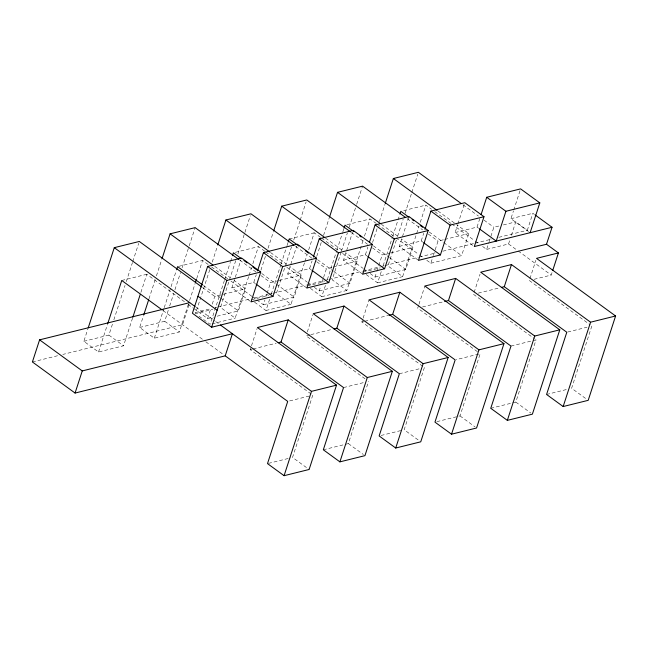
<?xml version="1.0" encoding="UTF-8"?>
<svg xmlns="http://www.w3.org/2000/svg" width="648" height="648" viewBox="0 0 648 648"><rect width="100%" height="100%" fill="white"/><g stroke="black" fill="none" stroke-linecap="round" stroke-linejoin="round"><path stroke-width="0.49" stroke-dasharray="3.24 2.43" d="M132.54 318.136L123.549 345.789L98.52 351.994L83.851 341.31L87.885 328.884M98.52 351.994L107.503 324.34M83.851 341.31L108.888 335.105L112.614 323.636M113.854 319.82L125.032 285.42M126.271 281.596L132.484 262.489M132.791 261.533L138.696 243.373M140.899 292.394L146.788 274.274L184.883 302.025M188.349 304.309L179.366 331.962L154.329 338.167L139.668 327.475L143.394 316.013M148.983 298.809L155.188 279.701M156.427 275.878L161.708 259.637M154.329 338.167L163.936 308.602M164.244 307.654L170.756 287.631M171.064 286.675L176.329 270.467M139.668 327.475L164.705 321.278L168.431 309.809M169.671 305.986L173.704 293.568M174.944 289.745L180.533 272.541M182.088 267.762L188.916 246.742M189.232 245.786L195.129 227.634M189.589 300.494L195.169 283.33M196.717 278.559L202.605 260.447L208.275 264.578M189.103 304.56L182.534 324.761L62.824 354.432M209.766 269.69L195.477 313.648L212.811 309.355M212.244 262.051L217.526 245.803M193.793 308.521L207.571 318.565L211.013 307.978M212.261 304.131L214.763 296.436L222.458 294.524M224.402 280.471L210.146 324.332L197.924 315.43M224.71 279.515L230.283 262.351M230.599 261.403L232.146 256.632M235.726 260.626L220.514 307.444L235.184 318.127L248.816 276.178M237.905 253.935L250.322 215.711M250.25 301.271L231.846 287.858L240.918 259.961M249.124 275.222L251.602 267.592M252.841 263.776L258.422 246.613L264.902 251.335M217.193 316.175L238.351 310.935L245.543 288.806L234.187 280.535M231.846 287.858L253.765 282.431L256.26 274.736M260.917 270.2L265.575 255.863M268.061 248.216L273.343 231.976M256.908 300.008L263.388 304.73L264.951 299.919M266.198 296.071L266.83 294.151M267.138 293.188L270.581 282.601L278.276 280.697M311.137 394.008L250.241 349.645L251.181 346.761M251.489 345.797L257.118 328.479M254.559 302.195L265.964 310.505L269.989 298.104M271.229 294.289L280.835 264.732M281.143 263.776L286.724 246.613M287.032 245.665L288.271 241.85M291.543 246.791L276.332 293.617L291.001 304.301L304.633 262.343M293.722 240.1L299.927 220.992M300.235 220.036L306.139 201.884M306.869 288.02L287.663 274.031L296.727 246.127M304.941 261.387L307.111 254.713M308.659 249.95L314.231 232.786L320.72 237.508M263.388 304.73L294.168 297.1L301.361 274.979L289.996 266.701M287.663 274.031L309.574 268.604L312.077 260.901M316.734 256.365L321.392 242.036M323.563 235.346L329.152 218.141M314.345 287.356L319.205 290.903L320.768 286.092M322.016 282.245L323.271 278.389M323.579 277.433L326.398 268.774L332.165 267.341M307.306 331.97L312.935 314.653M310.368 288.36L321.781 296.671L325.806 284.278M327.353 279.507L336.652 250.906M336.96 249.95L342.533 232.786M342.849 231.83L344.088 228.015M341.148 252.072L332.149 279.782L346.81 290.466L363.236 239.93M341.464 251.116L347.36 232.964M349.223 227.229L356.368 205.254M356.675 204.298L362.572 186.138M362.678 274.193L343.481 260.196L352.544 232.3M312.757 395.191L292.54 457.407L309.12 469.484M364.476 236.115L370.049 218.951L376.537 223.673M319.205 290.903L349.985 283.273L357.17 261.144L345.813 252.874M343.481 260.196L365.391 254.769L367.894 247.074M372.551 242.538L377.209 228.201M379.38 221.511L384.969 204.314M370.154 273.529L375.022 277.069L376.585 272.257M376.893 271.293L378.456 266.49M378.772 265.526L382.207 254.939L389.902 253.036M422.763 366.347L361.876 321.983L362.807 319.1M363.123 318.136L369.06 299.862M366.185 274.533L377.59 282.844L381.308 271.399M383.171 265.68L392.461 237.071M392.777 236.115L400.213 213.233M396.341 240.149L387.966 265.955L402.627 276.639L419.045 226.103M397.589 236.334L403.178 219.129M405.041 213.394L411.561 193.331M411.869 192.375L417.766 174.223M418.495 260.358L399.298 246.37L408.669 217.509M345.473 444.293L348.357 443.58L368.574 381.364M420.285 222.288L425.866 205.124L431.536 209.255M375.022 277.069L405.794 269.438L412.987 247.317L401.63 239.039M399.298 246.37L421.208 240.943L423.711 233.239M426.781 260.285L430.831 263.242L433.026 256.503M433.334 255.539L434.897 250.727M435.213 249.772L438.024 241.113L443.791 239.679M418.624 305.273L417.685 308.156L478.58 352.52M418.94 304.309L424.877 286.027M472.708 245.365L455.107 232.535L457.61 224.84M457.925 223.876L464.486 203.674M424.391 367.529L404.174 429.745L419.175 440.672M430.831 263.242L461.611 255.612L468.804 233.483L456.629 224.621M455.107 232.535L477.025 227.108L479.836 218.449M482.598 246.459L486.648 249.407L488.835 242.676M489.151 241.712L493.841 227.278L499.551 225.86M474.125 292.402L480.071 274.12M528.525 231.53L510.924 218.708L513.427 211.013M513.743 210.049L519.988 190.804M486.648 249.407L508.559 243.98L510.122 239.169M511.377 235.321L515.751 221.851L527.318 230.275L532.834 213.281L534.438 214.448M436.874 421.645L459.991 415.919L480.2 353.703L456.127 359.664M529.942 278.567L535.88 260.294M534.082 279.312L551.229 275.068L552.169 272.176M490.763 408.289L515.8 402.084L536.018 339.868L533.126 340.589M591.835 326.041L571.617 388.257L586.618 399.184M121.751 280.479L146.788 274.274M178.532 266.409L202.605 260.447M235.313 252.339L258.422 246.613M289.194 238.991L314.231 232.786M346.939 224.678L370.049 218.951M403.72 210.608L425.866 205.124M510.924 218.708L532.834 213.281M223.422 294.289L245.543 288.806M279.231 280.454L301.361 274.979M333.129 267.106L357.17 261.144M390.866 252.793L412.987 247.317M444.755 239.444L468.804 233.483M503.366 224.921L515.751 221.851M195.08 312.603L211.11 308.626M215.039 307.654L216.999 307.168M217.987 306.925L250.387 298.898M254.316 297.918L268.07 294.516M269.05 294.273L271.998 293.544M272.978 293.301L306.366 285.023M307.346 284.78L324.041 280.649M325.021 280.406L327.969 279.669M328.949 279.426L362.337 271.156M363.317 270.913L380.012 266.774M381 266.531L383.94 265.801M384.928 265.559L418.316 257.288M419.297 257.045L435.991 252.906M442.859 251.205L474.287 243.413M475.268 243.17L491.962 239.031M498.839 237.33L527.318 230.275M251.294 299.822L268.628 295.52M307.111 285.987L324.446 281.694M362.929 272.16L380.263 267.859M32.4 361.965L57.915 355.647M207.571 318.565L213.346 317.131M212.074 323.854L235.184 318.127M265.964 310.505L291.001 304.301M321.781 296.671L346.81 290.466M377.59 282.844L402.627 276.639M250.241 349.645L252.169 349.175M253.125 348.932L276.21 343.213M309.906 334.862L306.059 335.818L366.946 380.182M310.87 334.627L332.027 329.378M361.876 321.983L363.795 321.513M364.759 321.27L387.844 315.552M422.496 306.966L443.653 301.717M478.313 293.131L499.47 287.89M289.648 400.918L310.829 395.669M343.537 387.569L363.755 382.555M399.354 373.734L419.572 368.728M510.98 346.073L532.17 340.824M567.761 332.003L587.015 327.232M268.466 463.377L290.62 457.885M323.32 449.785L344.509 444.536M381.065 435.472L402.246 430.223M546.58 394.462L566.806 389.448M463.012 204.817L478.427 216.051M484.105 220.19L493.841 227.278M508.559 243.98L517.42 250.428M518.222 251.019L551.229 275.068M477.025 227.108L478.621 228.274M437.975 211.021L455.819 224.03M434.784 211.621L450.992 223.43M451.802 224.022L474.49 240.554M475.3 241.145L479.358 244.094M529.319 280.495L590.207 324.859M429.195 231.992L442.973 242.028M443.783 242.619L461.611 255.612M407.195 218.651L422.609 229.878M428.288 234.017L438.024 241.113M421.208 240.943L422.804 242.109M381.348 224.265L398.382 236.674M377.347 224.265L395.175 237.257M395.985 237.848L418.681 254.381M419.491 254.972L422.731 257.337M473.502 294.322L534.398 338.685M373.378 245.827L388.776 257.045M389.586 257.637L405.794 269.438M351.378 232.478L367.602 244.304M372.47 247.852L382.207 254.939M365.391 254.769L366.995 255.936M325.531 238.091L342.565 250.509M321.529 238.1L339.358 251.092M342.598 253.449L362.864 268.215M363.674 268.807L366.914 271.164M515.8 402.084L530.801 413.011M317.561 259.654L332.967 270.872M333.777 271.463L349.985 283.273M295.561 246.313L311.793 258.131M316.661 261.679L326.398 268.774M309.574 268.604L311.178 269.771M270.532 252.518L286.756 264.335M265.712 251.926L283.541 264.919M286.789 267.284L307.047 282.042M307.857 282.633L311.097 284.999M459.991 415.919L474.984 426.846M261.752 273.488L275.53 283.524M276.34 284.116L294.168 297.1M239.752 260.14L255.976 271.966M260.844 275.513L270.581 282.601M253.765 282.431L255.361 283.597M214.715 266.344L230.129 277.579M211.523 266.944L227.731 278.753M230.971 281.111L252.04 296.46M252.85 297.051L256.098 299.416M203.504 285.541L219.713 297.351M220.523 297.942L238.351 310.935M202.597 287.566L214.763 296.436M195.89 307.128L214.893 320.971M215.695 321.554L220.49 325.053M188.123 304.39L192.983 307.93M348.357 443.58L363.358 454.507M163.085 310.595L202.662 339.431M205.886 341.771L223.592 354.675M164.705 321.278L179.366 331.962M108.888 335.105L123.549 345.789"/><path stroke-width="0.97" d="M189.726 302.64L39.593 339.844L32.4 361.965L75.071 393.053L225.204 355.849L287.72 401.396L267.502 463.612L284.083 475.689L309.12 469.484L336.523 385.147L257.434 327.524L288.214 319.893L367.303 377.517L392.34 371.312L364.937 455.657L339.9 461.862L323.32 449.785L343.537 387.569L281.021 342.023L278.138 342.735M88.201 327.929L114.275 247.666L139.312 241.461L201.779 286.975M75.071 393.053L82.255 370.923L232.397 333.72L225.204 355.849M107.811 323.393L121.751 280.479L162.275 310.003M132.848 317.188L140.284 294.297M143.702 315.058L148.667 299.765M162.016 258.682L170.092 233.839L195.129 227.634L238.942 259.548M176.637 269.511L177.568 266.652L202.694 284.95M195.477 282.374L196.409 279.515M546.515 244.264L552.039 227.27L474.312 246.532L483.999 216.707L450.101 225.107L440.405 254.931L418.495 260.358L428.19 230.534L394.284 238.934L384.596 268.758L362.678 274.193L372.373 244.369L338.467 252.769L328.779 282.593L306.869 288.02L316.556 258.196L282.658 266.595L272.962 296.42L251.051 301.855L260.739 272.022L241.542 258.034L207.635 266.441L192.424 313.259L211.629 327.248L546.515 244.264L558.422 252.939L552.793 270.257M217.833 244.847L225.909 220.004L250.946 213.799L293.941 245.13M232.454 255.677L233.385 252.817L241.485 258.722M211.629 327.248L226.841 280.43L260.739 272.022M257.515 270.888L263.453 252.607L297.359 244.207L316.556 258.196M273.65 231.02L281.718 206.177L306.755 199.973L350.568 231.887M288.271 241.85L289.194 238.991L298.922 246.07M281.021 342.023L288.214 319.893M313.332 257.054L319.27 238.78L353.168 230.372L372.373 244.369M329.468 217.185L337.535 192.343L362.572 186.138L405.575 217.469M344.088 228.015L345.011 225.156L353.93 231.652M284.083 475.689L311.486 391.351L336.523 385.147M336.839 328.188L344.023 306.059L423.12 363.69L448.157 357.485L420.746 441.823L395.717 448.027L379.137 435.95L399.354 373.734L336.839 328.188L333.947 328.909M369.457 242.263L375.087 224.945L408.985 216.545L428.19 230.534M385.276 203.359L393.352 178.516L418.389 172.311L461.384 203.634M400.213 213.233L400.829 211.329L408.937 217.234M339.9 461.862L367.303 377.517M392.648 314.361L399.84 292.232L478.937 349.855L503.966 343.651L476.564 427.996L451.526 434.2L434.954 422.123L455.163 359.907L392.648 314.361L388.8 315.317M424.958 229.392L430.896 211.118L464.802 202.711L483.999 216.707M395.717 448.027L423.12 363.69M448.465 300.526L455.657 278.405L534.746 336.029L559.783 329.824L532.381 414.161L507.344 420.366L490.763 408.289L510.98 346.073L448.465 300.526L444.617 301.482M481.083 214.601L486.713 197.284L520.619 188.884L539.816 202.873L530.129 232.697M539.816 202.873L505.918 211.272L496.222 241.096L479.423 228.857M451.526 434.2L478.937 349.855M504.282 286.7L511.475 264.57L590.563 322.194L615.6 315.989L588.198 400.334L563.161 406.539L546.58 394.462L566.798 332.246L504.282 286.7L501.398 287.412M507.344 420.366L534.746 336.029M563.161 406.539L590.563 322.194M344.023 306.059L313.243 313.689L392.34 371.312M399.84 292.232L369.06 299.862L448.157 357.485M455.657 278.405L424.877 286.027L503.966 343.651M511.475 264.57L480.695 272.201L559.783 329.824M558.422 252.939L536.504 258.366L615.6 315.989M535.24 215.031L552.039 227.27M486.713 197.284L505.918 211.272M393.352 178.516L437.165 210.43M430.896 211.118L450.101 225.107M412.177 219.591L413.797 220.774M420.277 225.496L422.715 227.27M423.606 242.692L440.405 254.931M337.535 192.343L380.538 223.673M375.087 224.945L394.284 238.934M359.6 235.783L361.22 236.966M367.789 256.519L384.596 268.758M281.718 206.177L324.721 237.5M319.27 238.78L338.467 252.769M305.411 250.8L308.651 253.157M311.98 270.346L328.779 282.593M225.909 220.004L269.714 251.926M263.453 252.607L282.658 266.595M243.915 260.496L247.163 262.853M252.833 266.992L256.883 269.941M256.163 284.18L272.962 296.42M170.092 233.839L213.087 265.162M207.635 266.441L226.841 280.43M197.948 296.266L217.145 310.254M114.275 247.666L195.121 306.569M220.49 325.053L311.486 391.351M39.593 339.844L82.255 370.923"/></g></svg>
